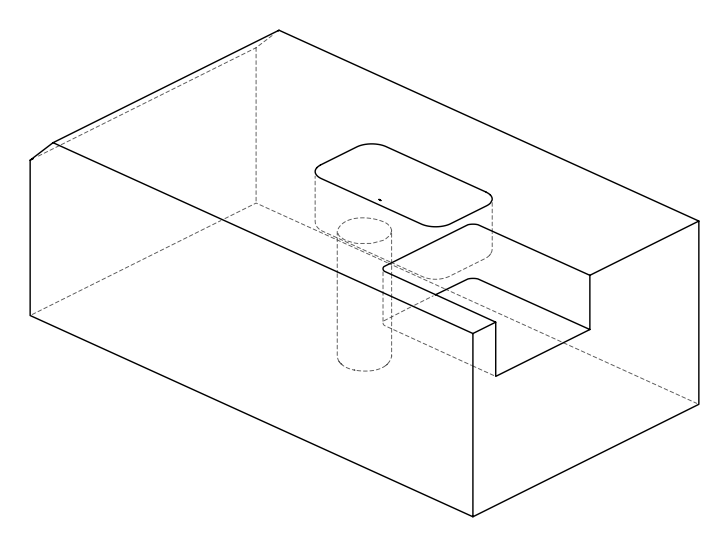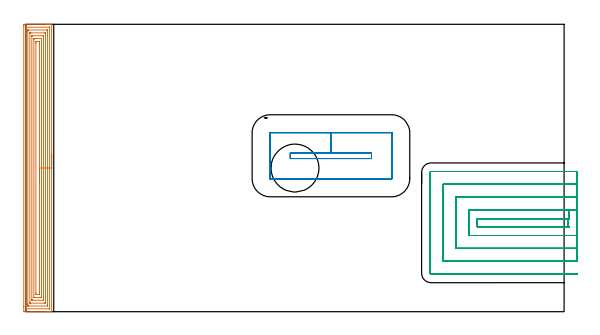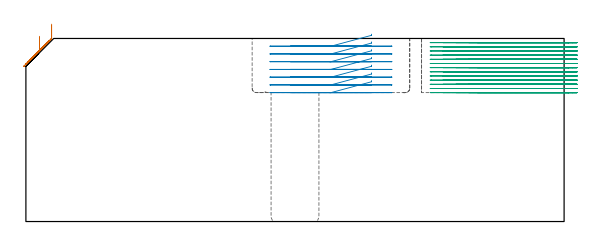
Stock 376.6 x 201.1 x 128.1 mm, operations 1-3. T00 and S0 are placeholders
(PLAN: 4 operations, 3 tool changes, 58.6 min)
(1 AREA_MILL | FG_CHAMFER_SURFACE | UGT0205_001 | 11.63 min | 38394 mm3)
(2 MILL_RECTANGULAR_POCKET | POCKET_RECTANGULAR_STRAIGHT | NXT0201_007 | Follow Part, ap 6.25, ae 75% | 6.14 min | 233868 mm3)
(3 MILL_SLOT | SLOT_PARTIAL_RECTANGULAR | NXT0201_011 | Follow Part, ap 3, ae 75% | 34.82 min | 315950 mm3)
(4 MILL_THROUGH_HOLE_FROM_SOLID_MATERIAL | STEP1HOLE | NXT0201_007 | Circular | 5.96 min | 79130 mm3)
(TOOL UGT0205_001 | Chamfer Mill 20 x 3 x 45 deg. | D20 FL50 Z2)
(TOOL NXT0201_007 | ENDMILL 25mm [R216.25-25050GCK54P 1620] | D25 R3 FL54 Z5)
(TOOL NXT0201_011 | ENDMILL 12mm [2P460-1200-NA 1630] | D12 FL38 Z6)
(OP 1 AREA_MILL)
G17 G21 G94 G90
T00 M6
G54
G17 G0 G90 X18. Y110.55 S1061 M3
G43 Z138.1 H0
G94 G1 Y110.512 Z137.228 F250.
Y110.398 Z136.363
Y110.209 Z135.512
Y109.947 Z134.68
Y109.613 Z133.874
Y109.21 Z133.1
Y108.742 Z132.364
Y108.21 Z131.672
Y107.621 Z131.029
Y106.978 Z130.439
Y106.286 Z129.908
Y105.55 Z129.44
Y104.776 Z129.037
Y103.97 Z128.703
Y103.138 Z128.441
Y102.287 Z128.252
Y101.422 Z128.138
Y100.55 Z128.1
Y0.158
X17.997 Y0.009 Z128.088
X17.988 Y0.007 Z128.079
X17.662 Y0. Z127.762
X17.267 Z127.366
X16.641 Z126.735
X15.444 Z125.541
X14.874 Z124.968
X4.311 Z114.408
X-1.31 Y0.001 Z108.787
X-1.492 Y0.01 Z108.606
X-1.499 Y0.192 Z108.599
X-1.5 Y3.721 Z108.6
Y200.084
X-1.499 Y200.496 Z108.601
X-1.495 Y200.972 Z108.603
X-1.492 Y201.091 Z108.606
X-1.024 Y201.1 Z109.073
X14.276 Z124.371
X14.874 Z124.968
X15.444 Z125.541
X15.757 Z125.853
X16.328 Z126.424
X16.641 Z126.735
X17.663 Z127.762
X17.988 Y201.093 Z128.079
X17.997 Y201.091 Z128.088
X18. Y200.942 Z128.1
Y100.55
X16.586 Z126.686
X16.585 Y2.18 Z126.685
X16.582 Y2.076 Z126.682
X16.579 Y2.026 Z126.679
X16.574 Y2.01 Z126.674
X16.527 Y2.008 Z126.627
X16.142 Y2.001 Z126.242
X0.243 Z110.343
X0.025 Y2.006 Z110.125
X-0.077 Y2.01 Z110.023
X-0.085 Y2.333 Z110.015
Y2.389
Y198.92
X-0.082 Y199.025 Z110.018
X-0.079 Y199.074 Z110.021
X-0.074 Y199.09 Z110.026
X-0.027 Y199.092 Z110.073
X0.358 Y199.099 Z110.458
X16.257 Z126.357
X16.475 Y199.094 Z126.575
X16.577 Y199.09 Z126.677
X16.585 Y198.767 Z126.685
Y198.711
X16.586 Y100.55 Z126.686
X15.171 Z125.271
Y4.766
X15.169 Y4.174 Z125.269
X15.166 Y4.025 Z125.266
X15.165 Y4.014 Z125.265
X15.148 Y4.009 Z125.248
X15.103 Y4.004 Z125.203
X15.046 Y4.001 Z125.146
X1.798 Y4. Z111.898
X1.626 Y4.002 Z111.726
X1.454 Y4.006 Z111.554
X1.345 Y4.01 Z111.445
X1.335 Y4.075 Z111.435
X1.333 Y4.174 Z111.433
X1.33 Y4.473 Z111.43
X1.329 Y5.066 Z111.429
X1.328 Y5.367 Z111.428
X1.329 Y196.334 Z111.429
X1.331 Y196.926 Z111.431
X1.334 Y197.075 Z111.434
X1.335 Y197.086 Z111.435
X1.352 Y197.091 Z111.452
X1.397 Y197.096 Z111.497
X1.454 Y197.099 Z111.554
X14.702 Y197.1 Z124.802
X14.874 Y197.098 Z124.974
X15.046 Y197.094 Z125.146
X15.155 Y197.09 Z125.255
X15.164 Y197.025 Z125.264
X15.167 Y196.926 Z125.267
X15.17 Y196.627 Z125.27
X15.171 Y196.034 Z125.271
Y195.733
Y100.55
X13.757 Z123.857
Y6.195
X13.756 Y6.101 Z123.856
X13.753 Y6.044 Z123.853
X13.751 Y6.018 Z123.851
X13.738 Y6.01 Z123.838
X13.529 Y6.005 Z123.629
X13.108 Y6. Z123.208
X13.067 Z123.167
X3.351 Z113.451
X2.962 Y6.003 Z113.062
X2.768 Y6.008 Z112.868
X2.749 Y6.01 Z112.849
X2.747 Y6.024 Z112.847
X2.744 Y6.059 Z112.844
X2.743 Y6.11 Z112.843
Y6.615
Y194.905
X2.744 Y194.999 Z112.844
X2.746 Y195.056 Z112.846
X2.749 Y195.082 Z112.849
X2.762 Y195.09 Z112.862
X2.971 Y195.095 Z113.071
X3.392 Y195.1 Z113.492
X3.433 Z113.533
X13.149 Z123.249
X13.538 Y195.097 Z123.638
X13.732 Y195.092 Z123.832
X13.751 Y195.09 Z123.851
X13.753 Y195.076 Z123.853
X13.756 Y195.041 Z123.856
X13.757 Y194.99 Z123.857
Y194.485
Y100.55
X12.343 Z122.443
X12.342 Y8.396 Z122.442
X12.339 Y8.157 Z122.439
X12.335 Y8.009 Z122.435
X12.303 Y8.006 Z122.403
X12.224 Y8.003 Z122.324
X11.97 Y8. Z122.07
X4.905 Z115.005
X4.276 Y8.004 Z114.376
X4.186 Y8.007 Z114.286
X4.166 Y8.009 Z114.266
X4.162 Y8.117 Z114.262
X4.159 Y8.276 Z114.259
X4.157 Y8.756 Z114.257
X4.158 Y192.704 Z114.258
X4.161 Y192.944 Z114.261
X4.165 Y193.091 Z114.265
X4.197 Y193.094 Z114.297
X4.276 Y193.097 Z114.376
X4.53 Y193.1 Z114.63
X11.595 Z121.695
X12.224 Y193.096 Z122.324
X12.314 Y193.093 Z122.414
X12.334 Y193.091 Z122.434
X12.338 Y192.983 Z122.438
X12.341 Y192.824 Z122.441
X12.343 Y192.584 Z122.443
Y192.464
Y100.55
X10.929 Z121.029
X10.928 Y10.42 Z121.028
X10.927 Y10.183 Z121.027
X10.924 Y10.064 Z121.024
X10.922 Y10.014 Z121.022
X10.867 Y10.007 Z120.967
X10.458 Y10.002 Z120.558
X9.991 Y10. Z120.091
X9.575 Z119.675
X5.574 Y10.001 Z115.674
X5.573 Y10.002 Z115.673
X5.572 Y10.003 Z115.672
Y190.68
X5.573 Y190.917 Z115.673
X5.576 Y191.036 Z115.676
X5.578 Y191.086 Z115.678
X5.633 Y191.093 Z115.733
X6.042 Y191.098 Z116.142
X6.509 Y191.1 Z116.609
X6.925 Z117.025
X10.926 Y191.099 Z121.026
X10.927 Y191.098 Z121.027
X10.928 Y191.097 Z121.028
X10.929 Y100.55 Z121.029
X9.515 Z119.615
Y13.098
X9.512 Y12.268 Z119.612
X9.51 Y12.205 Z119.61
X9.497 Y12.01 Z119.597
X9.098 Y12.003 Z119.198
X8.894 Y12.001 Z118.994
X7.127 Z117.227
X7.045 Y12.006 Z117.145
X7.028 Y12.01 Z117.128
X6.992 Y12.03 Z117.092
X6.987 Y12.142 Z117.087
Y12.205
X6.985 Y13.037 Z117.085
Y188.002
X6.988 Y188.832 Z117.088
X6.99 Y188.895 Z117.09
X7.003 Y189.09 Z117.103
X7.402 Y189.097 Z117.502
X7.606 Y189.099 Z117.706
X9.373 Z119.473
X9.455 Y189.094 Z119.555
X9.472 Y189.09 Z119.572
X9.508 Y189.07 Z119.608
X9.512 Y188.958 Z119.612
X9.513 Y188.895 Z119.613
X9.515 Y188.063 Z119.615
Y100.55
Y99.678 Z119.653
Y98.814 Z119.767
Y97.962 Z119.955
Y97.13 Z120.218
Y96.324 Z120.552
Y95.55 Z120.954
Y94.814 Z121.423
Y94.122 Z121.954
Y93.479 Z122.544
Y92.89 Z123.187
Y92.359 Z123.879
Y91.89 Z124.615
Y91.487 Z125.388
Y91.153 Z126.194
Y90.891 Z127.026
Y90.702 Z127.878
Y90.588 Z128.743
Y90.55 Z129.615
G0 Z138.1
M5
M2
(OP 2 MILL_RECTANGULAR_POCKET)
G17 G21 G94 G90
T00 M6
G54
G17 G0 G90 X241.85 Y108.048 S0 M3
G43 Z138.1 H1
Z131.1
G94 G1 Y111.05 Z130.295 F250.
X213.45 Z122.686
X185.05 F500.
Y107.15
X241.85
Y111.05
X213.45
Y125.3
X171.
G3 X170.8 Y125.1 R0.2
G1 Y93.1
G3 X171. Y92.9 R0.2
G1 X255.9
G3 X256.1 Y93.1 R0.2
G1 Y125.1
G3 X255.9 Y125.3 R0.2
G1 X213.45
X212.45
G0 X241.85 Y108.048 Z125.686
G1 Y111.05 Z124.881 F250.
X213.45 Z117.271
X185.05 F500.
Y107.15
X241.85
Y111.05
X213.45
Y125.3
X171.
G3 X170.8 Y125.1 R0.2
G1 Y93.1
G3 X171. Y92.9 R0.2
G1 X255.9
G3 X256.1 Y93.1 R0.2
G1 Y125.1
G3 X255.9 Y125.3 R0.2
G1 X213.45
X212.45
G0 X241.85 Y108.048 Z120.271
G1 Y111.05 Z119.467 F250.
X213.45 Z111.857
X185.05 F500.
Y107.15
X241.85
Y111.05
X213.45
Y125.3
X171.
G3 X170.8 Y125.1 R0.2
G1 Y93.1
G3 X171. Y92.9 R0.2
G1 X255.9
G3 X256.1 Y93.1 R0.2
G1 Y125.1
G3 X255.9 Y125.3 R0.2
G1 X213.45
X212.45
G0 X241.85 Y108.048 Z114.857
G1 Y111.05 Z114.053 F250.
X213.45 Z106.443
X185.05 F500.
Y107.15
X241.85
Y111.05
X213.45
Y125.3
X171.
G3 X170.8 Y125.1 R0.2
G1 Y93.1
G3 X171. Y92.9 R0.2
G1 X255.9
G3 X256.1 Y93.1 R0.2
G1 Y125.1
G3 X255.9 Y125.3 R0.2
G1 X213.45
X212.45
G0 X241.85 Y108.048 Z109.443
G1 Y111.05 Z108.638 F250.
X213.45 Z101.029
X185.05 F500.
Y107.15
X241.85
Y111.05
X213.45
Y125.3
X171.
G3 X170.8 Y125.1 R0.2
G1 Y93.1
G3 X171. Y92.9 R0.2
G1 X255.9
G3 X256.1 Y93.1 R0.2
G1 Y125.1
G3 X255.9 Y125.3 R0.2
G1 X213.45
X212.45
G0 X241.85 Y108.048 Z104.029
G1 Y111.05 Z103.224 F250.
X213.45 Z95.614
X185.05 F500.
Y107.15
X241.85
Y111.05
X213.45
Y125.3
X171.
G3 X170.8 Y125.1 R0.2
G1 Y93.1
G3 X171. Y92.9 R0.2
G1 X255.9
G3 X256.1 Y93.1 R0.2
G1 Y125.1
G3 X255.9 Y125.3 R0.2
G1 X213.45
X212.45
G0 X241.85 Y108.048 Z98.614
G1 Y111.05 Z97.81 F250.
X213.45 Z90.2
X185.05 F500.
Y107.15
X241.85
Y111.05
X213.45
Y125.3
X171.
G3 X170.8 Y125.1 R0.2
G1 Y93.1
G3 X171. Y92.9 R0.2
G1 X255.9
G3 X256.1 Y93.1 R0.2
G1 Y125.1
G3 X255.9 Y125.3 R0.2
G1 X213.45
X212.45
G0 Z138.1
M5
M2
(OP 3 MILL_SLOT)
G17 G21 G94 G90
T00 M6
G54
G17 G0 G90 X385.6 Y71.1 S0 M3
G43 Z138.1 H1
Z125.185
G94 G1 X382.6 F250.
X380.029 F500.
Y65.1
G3 X380.029 Y59.3 R6.
G1 X315.9
Y65.1
X380.029
Y71.1
X309.9
Y53.3
X382.6
X385.6 F250.
Y80.1
X382.6
X300.9 F500.
Y44.3
X382.6
X385.6 F250.
Y89.1
X382.6
X291.9 F500.
Y35.3
X382.6
X385.6 F250.
Y98.1
X382.6
X283.6 F500.
G3 X282.9 Y97.4 R0.7
G1 Y27.
G3 X283.6 Y26.3 R0.7
G1 X382.6
X385.6 F250.
G0 Y71.1 Z122.269
G1 X382.6
X380.029 F500.
Y65.1
G3 X380.029 Y59.3 R6.
G1 X315.9
Y65.1
X380.029
Y71.1
X309.9
Y53.3
X382.6
X385.6 F250.
Y80.1
X382.6
X300.9 F500.
Y44.3
X382.6
X385.6 F250.
Y89.1
X382.6
X291.9 F500.
Y35.3
X382.6
X385.6 F250.
Y98.1
X382.6
X283.6 F500.
G3 X282.9 Y97.4 R0.7
G1 Y27.
G3 X283.6 Y26.3 R0.7
G1 X382.6
X385.6 F250.
G0 Y71.1 Z119.354
G1 X382.6
X380.029 F500.
Y65.1
G3 X380.029 Y59.3 R6.
G1 X315.9
Y65.1
X380.029
Y71.1
X309.9
Y53.3
X382.6
X385.6 F250.
Y80.1
X382.6
X300.9 F500.
Y44.3
X382.6
X385.6 F250.
Y89.1
X382.6
X291.9 F500.
Y35.3
X382.6
X385.6 F250.
Y98.1
X382.6
X283.6 F500.
G3 X282.9 Y97.4 R0.7
G1 Y27.
G3 X283.6 Y26.3 R0.7
G1 X382.6
X385.6 F250.
G0 Y71.1 Z116.438
G1 X382.6
X380.029 F500.
Y65.1
G3 X380.029 Y59.3 R6.
G1 X315.9
Y65.1
X380.029
Y71.1
X309.9
Y53.3
X382.6
X385.6 F250.
Y80.1
X382.6
X300.9 F500.
Y44.3
X382.6
X385.6 F250.
Y89.1
X382.6
X291.9 F500.
Y35.3
X382.6
X385.6 F250.
Y98.1
X382.6
X283.6 F500.
G3 X282.9 Y97.4 R0.7
G1 Y27.
G3 X283.6 Y26.3 R0.7
G1 X382.6
X385.6 F250.
G0 Y71.1 Z113.523
G1 X382.6
X380.029 F500.
Y65.1
G3 X380.029 Y59.3 R6.
G1 X315.9
Y65.1
X380.029
Y71.1
X309.9
Y53.3
X382.6
X385.6 F250.
Y80.1
X382.6
X300.9 F500.
Y44.3
X382.6
X385.6 F250.
Y89.1
X382.6
X291.9 F500.
Y35.3
X382.6
X385.6 F250.
Y98.1
X382.6
X283.6 F500.
G3 X282.9 Y97.4 R0.7
G1 Y27.
G3 X283.6 Y26.3 R0.7
G1 X382.6
X385.6 F250.
G0 Y71.1 Z110.608
G1 X382.6
X380.029 F500.
Y65.1
G3 X380.029 Y59.3 R6.
G1 X315.9
Y65.1
X380.029
Y71.1
X309.9
Y53.3
X382.6
X385.6 F250.
Y80.1
X382.6
X300.9 F500.
Y44.3
X382.6
X385.6 F250.
Y89.1
X382.6
X291.9 F500.
Y35.3
X382.6
X385.6 F250.
Y98.1
X382.6
X283.6 F500.
G3 X282.9 Y97.4 R0.7
G1 Y27.
G3 X283.6 Y26.3 R0.7
G1 X382.6
X385.6 F250.
G0 Y71.1 Z107.692
G1 X382.6
X380.029 F500.
Y65.1
G3 X380.029 Y59.3 R6.
G1 X315.9
Y65.1
X380.029
Y71.1
X309.9
Y53.3
X382.6
X385.6 F250.
Y80.1
X382.6
X300.9 F500.
Y44.3
X382.6
X385.6 F250.
Y89.1
X382.6
X291.9 F500.
Y35.3
X382.6
X385.6 F250.
Y98.1
X382.6
X283.6 F500.
G3 X282.9 Y97.4 R0.7
G1 Y27.
G3 X283.6 Y26.3 R0.7
G1 X382.6
X385.6 F250.
G0 Y71.1 Z104.777
G1 X382.6
X380.029 F500.
Y65.1
G3 X380.029 Y59.3 R6.
G1 X315.9
Y65.1
X380.029
Y71.1
X309.9
Y53.3
X382.6
X385.6 F250.
Y80.1
X382.6
X300.9 F500.
Y44.3
X382.6
X385.6 F250.
Y89.1
X382.6
X291.9 F500.
Y35.3
X382.6
X385.6 F250.
Y98.1
X382.6
X283.6 F500.
G3 X282.9 Y97.4 R0.7
G1 Y27.
G3 X283.6 Y26.3 R0.7
G1 X382.6
X385.6 F250.
G0 Y71.1 Z101.862
G1 X382.6
X380.029 F500.
Y65.1
G3 X380.029 Y59.3 R6.
G1 X315.9
Y65.1
X380.029
Y71.1
X309.9
Y53.3
X382.6
X385.6 F250.
Y80.1
X382.6
X300.9 F500.
Y44.3
X382.6
X385.6 F250.
Y89.1
X382.6
X291.9 F500.
Y35.3
X382.6
X385.6 F250.
Y98.1
X382.6
X283.6 F500.
G3 X282.9 Y97.4 R0.7
G1 Y27.
G3 X283.6 Y26.3 R0.7
G1 X382.6
X385.6 F250.
G0 Y71.1 Z98.946
G1 X382.6
X380.029 F500.
Y65.1
G3 X380.029 Y59.3 R6.
G1 X315.9
Y65.1
X380.029
Y71.1
X309.9
Y53.3
X382.6
X385.6 F250.
Y80.1
X382.6
X300.9 F500.
Y44.3
X382.6
X385.6 F250.
Y89.1
X382.6
X291.9 F500.
Y35.3
X382.6
X385.6 F250.
Y98.1
X382.6
X283.6 F500.
G3 X282.9 Y97.4 R0.7
G1 Y27.
G3 X283.6 Y26.3 R0.7
G1 X382.6
X385.6 F250.
G0 Y71.1 Z96.031
G1 X382.6
X380.029 F500.
Y65.1
G3 X380.029 Y59.3 R6.
G1 X315.9
Y65.1
X380.029
Y71.1
X309.9
Y53.3
X382.6
X385.6 F250.
Y80.1
X382.6
X300.9 F500.
Y44.3
X382.6
X385.6 F250.
Y89.1
X382.6
X291.9 F500.
Y35.3
X382.6
X385.6 F250.
Y98.1
X382.6
X283.6 F500.
G3 X282.9 Y97.4 R0.7
G1 Y27.
G3 X283.6 Y26.3 R0.7
G1 X382.6
X385.6 F250.
G0 Y71.1 Z93.115
G1 X382.6
X380.029 F500.
Y65.1
G3 X380.029 Y59.3 R6.
G1 X315.9
Y65.1
X380.029
Y71.1
X309.9
Y53.3
X382.6
X385.6 F250.
Y80.1
X382.6
X300.9 F500.
Y44.3
X382.6
X385.6 F250.
Y89.1
X382.6
X291.9 F500.
Y35.3
X382.6
X385.6 F250.
Y98.1
X382.6
X283.6 F500.
G3 X282.9 Y97.4 R0.7
G1 Y27.
G3 X283.6 Y26.3 R0.7
G1 X382.6
X385.6 F250.
G0 Y71.1 Z90.2
G1 X382.6
X380.029 F500.
Y65.1
G3 X380.029 Y59.3 R6.
G1 X315.9
Y65.1
X380.029
Y71.1
X309.9
Y53.3
X382.6
X385.6 F250.
Y80.1
X382.6
X300.9 F500.
Y44.3
X382.6
X385.6 F250.
Y89.1
X382.6
X291.9 F500.
Y35.3
X382.6
X385.6 F250.
Y98.1
X382.6
X283.6 F500.
G3 X282.9 Y97.4 R0.7
G1 Y27.
G3 X283.6 Y26.3 R0.7
G1 X382.6
X385.6 F250.
G0 Z138.1
M5
M2
